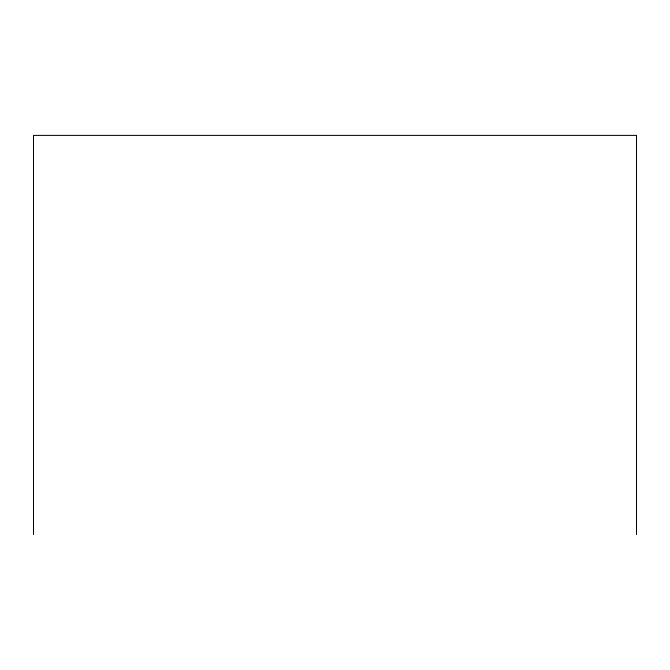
<?xml version="1.0" encoding="UTF-8"?>
<svg xmlns="http://www.w3.org/2000/svg" width="670" height="670" viewBox="0 0 670 670"><rect width="100%" height="100%" fill="white"/><g stroke="black" fill="none" stroke-linecap="round" stroke-linejoin="round"><path stroke-width="1" d="M636.5 534.61L636.5 135.39L33.5 135.39L33.5 534.61"/></g></svg>
